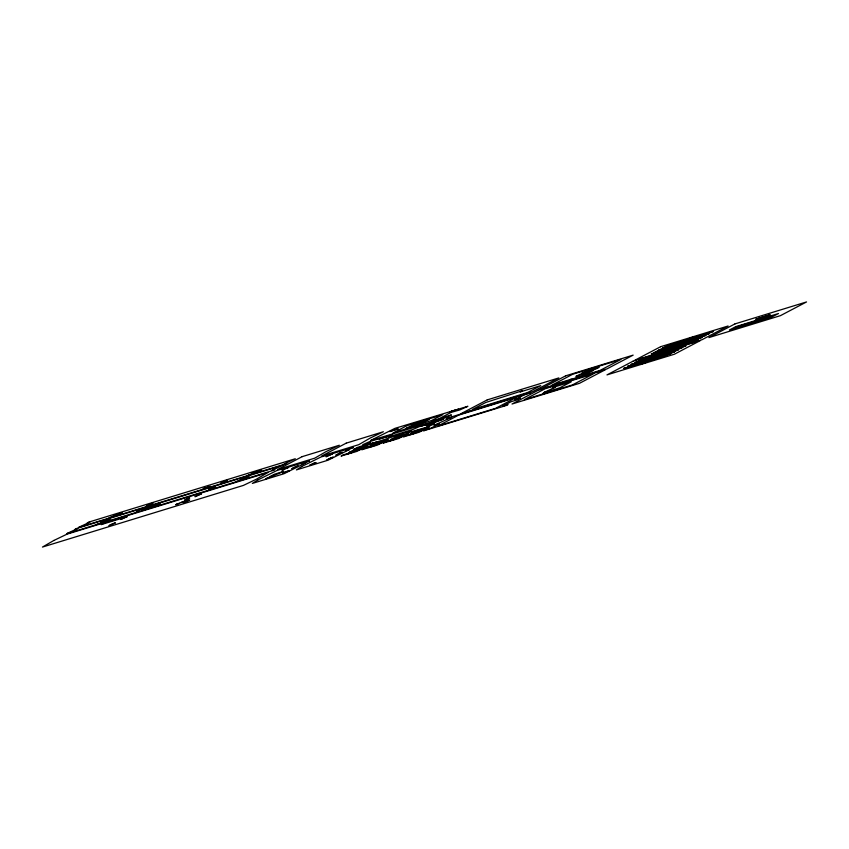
<?xml version="1.0" encoding="UTF-8"?>
<svg xmlns="http://www.w3.org/2000/svg" width="849" height="849" viewBox="0 0 849 849"><rect width="100%" height="100%" fill="white"/><g stroke="black" fill="none" stroke-linecap="round" stroke-linejoin="round"><path stroke-width="1.27" d="M96.892 524.332L105.902 521.392L105.149 521.795M235.884 481.691L244.905 478.762L244.141 479.154M269.802 476.66L274.333 474.283L283.969 471.322L265.546 478.9L272.073 476.066M355.667 449.004L356.421 448.601M752.692 322.355L754.581 321.357M676.812 342.869L678.945 342.03L673.236 343.866L680.495 341.967L674.881 343.813L676.918 342.964M673.034 344.853L675.167 344.015L669.543 345.861L676.717 343.951L671.007 345.787L673.14 344.949M692.126 338.592L694.259 337.743L690.683 338.74M692.232 338.677L690.099 339.526L693.675 338.528M669.245 346.848L671.379 345.999L667.802 346.997M669.352 346.933L667.218 347.782L670.795 346.785M658.58 350.945L660.713 350.096L655.014 351.932L662.273 350.043L656.564 351.879L658.697 351.03M695.225 338.464L697.358 337.626L693.782 338.624M695.331 338.56L693.293 339.409L696.774 338.401M684.559 342.561L686.692 341.723L680.983 343.558L688.242 341.659L682.532 343.495L684.665 342.656M654.802 352.929L656.935 352.091L651.225 353.927L658.484 352.027L652.775 353.863L654.908 353.025M661.689 350.817L663.822 349.979L658.113 351.815L665.372 349.915L659.747 351.762L661.796 350.913M691.436 340.449L693.569 339.611L687.86 341.447L695.119 339.547L689.42 341.383L691.553 340.545M680.781 344.545L682.914 343.707L679.338 344.705M680.887 344.641L678.85 345.49L682.331 344.482M649.209 357.376L651.342 356.527L645.633 358.374L652.892 356.474L647.278 358.32L649.315 357.471M656.086 355.264L658.219 354.426L652.51 356.262L659.769 354.362L654.059 356.198L656.192 355.36M645.42 359.36L647.554 358.522L643.977 359.52M645.537 359.456L643.404 360.294L646.97 359.297M671.4 350.977L673.533 350.138L669.957 351.136M671.506 351.072L669.373 351.911L672.949 350.913M648.519 359.233L650.652 358.395L647.087 359.392M660.734 355.073L662.867 354.235L657.158 356.071L664.417 354.171L658.803 356.018L660.84 355.169M648.636 359.329L646.503 360.167L650.079 359.169M637.864 363.33L639.997 362.491L634.288 364.327L641.547 362.427L635.837 364.263L637.97 363.425M644.741 361.218L646.874 360.379L641.165 362.215L648.424 360.316L642.714 362.152L644.847 361.313M656.956 357.058L659.089 356.219L655.513 357.217M657.062 357.153L654.929 357.991L658.506 357.005M663.833 354.956L665.966 354.107L660.257 355.943L667.516 354.054L661.806 355.89L663.939 355.041M634.076 365.314L636.209 364.476L632.643 365.473M634.192 365.41L632.059 366.248L637.769 364.412L630.51 366.312L634.288 364.582L628.96 366.375L632.526 365.378M640.963 363.213L643.096 362.364L637.387 364.2L644.646 362.311L638.936 364.147L641.069 363.298M690.577 338.645L687.085 339.653L692.614 337.796L688.55 339.579L698.907 337.562L694.843 339.345L700.457 337.499L696.88 338.496M685.239 340.693L681.758 341.701L688.921 339.791L685.345 340.789M667.696 346.901L664.12 347.899L669.458 346.105L665.669 347.835L672.928 345.946L669.15 347.676L674.477 345.883L670.901 346.88M676.133 344.736L672.557 345.734L679.816 343.834L676.239 344.832M679.232 344.609L675.655 345.607L680.983 343.813L677.205 345.543L684.464 343.643L680.675 345.384L686.013 343.58L682.437 344.577M673.894 346.657L670.317 347.655L677.576 345.755L674 346.753M643.871 359.424L640.39 360.432L645.919 358.565L641.844 360.358L652.212 358.331L648.137 360.114L653.762 358.267L650.185 359.265M669.85 351.04L666.369 352.048L671.612 350.244L667.823 351.974L675.082 350.075L671.294 351.815L676.632 350.011L673.055 351.008M638.544 361.472L635.063 362.481L642.226 360.57L638.65 361.568M678.277 348.865L674.7 349.862L681.959 347.963L678.383 348.96M655.407 357.121L651.926 358.129L657.444 356.272L653.38 358.055L663.738 356.039L659.673 357.822L665.287 355.975L661.711 356.973M627.199 367.426L623.622 368.424L630.881 366.524L627.305 367.521M658.612 357.089C670.328 353.46 649.888 360.485 661.604 356.877M180.901 502.608L188.404 499.711L180.901 502.608M203.272 488.599L210.287 486.392L203.272 488.599M347.719 453.78L353.322 452.018L347.719 453.78M357.8 449.004L361.313 447.911L357.8 449.004M368.36 447.455L373.974 445.683L368.36 447.455M378.442 442.679L381.954 441.576L378.442 442.679M389.5 440.907L395.103 439.145L389.5 440.907M411.85 426.304L417.464 424.532L411.85 426.304M399.094 436.344L402.596 435.24L399.094 436.344M417.528 423.322L423.131 421.56L417.528 423.322M410.141 434.582L415.745 432.82L410.141 434.582M419.735 430.008L423.237 428.915L419.735 430.008M522.241 390.773L520.097 391.951L540.739 385.616L527.505 392.578L472.458 409.462L485.692 402.5L522.241 390.773M543.19 393.968L572.47 384.905L593.26 373.974L545.1 388.746L524.3 399.677L543.784 393.703L543.19 393.968M570.793 379.461L600.073 370.397L620.863 359.477L572.704 374.25L551.903 385.17L571.388 379.195L570.793 379.461M581.544 374.388L587.158 372.626L581.544 374.388M587.221 371.416L592.825 369.655L587.221 371.416M627.507 366.365L633.11 364.603L627.507 366.365M631.285 364.38L636.899 362.619L631.285 364.38M632.834 364.317L638.448 362.555L632.834 364.317M638.851 360.401L644.455 358.639L638.851 360.401M638.172 362.268L645.325 360.443L638.172 362.268M658.888 349.873L666.051 348.048L658.888 349.873M662.676 347.888L668.28 346.127L662.676 347.888M648.827 358.172L655.99 356.347L648.827 358.172M644.37 362.024L649.973 360.252L644.37 362.024M666.454 345.904L672.058 344.142L666.454 345.904M661.997 349.756L669.15 347.931L661.997 349.756M645.919 361.961L651.523 360.199L645.919 361.961M668.004 345.84L673.607 344.078L668.004 345.84M649.697 359.976L656.861 358.151L649.697 359.976M655.715 356.06L661.318 354.298L655.715 356.06M665.096 349.629L670.699 347.867L665.096 349.629M659.493 354.075L665.107 352.314L659.493 354.075M661.764 352.876L667.367 351.115L661.764 352.876M666.645 349.565L672.249 347.803L666.645 349.565M652.796 359.849L658.41 358.087L652.796 359.849M661.042 354.012L668.205 352.186L661.042 354.012M676.441 343.665L682.044 341.903L676.441 343.665M680.219 341.68L685.822 339.918L680.219 341.68M677.99 343.612L683.594 341.839L677.99 343.612M664.141 353.884L671.304 352.059L664.141 353.884M673.522 347.453L679.126 345.692L673.522 347.453M679.54 343.548L685.143 341.786L679.54 343.548M663.462 355.752L670.614 353.927L663.462 355.752M667.24 353.768L672.854 351.995L667.24 353.768M673.257 349.852L678.86 348.09L673.257 349.852M684.867 341.5L692.02 339.674L684.867 341.5M689.367 338.38L694.97 336.618L689.367 338.38M668.789 353.704L674.403 351.942L668.789 353.704M672.578 351.719L678.181 349.947L672.578 351.719M684.188 343.357L689.791 341.595L684.188 343.357M685.737 343.293L691.341 341.531L685.737 343.293M693.983 337.456L699.587 335.695L693.983 337.456M680.134 347.74L685.748 345.978L680.134 347.74M687.287 343.229L692.89 341.468L687.287 343.229M695.533 337.403L702.685 335.578L695.533 337.403M691.065 341.245L696.668 339.483L691.065 341.245M692.614 341.181L698.228 339.42L692.614 341.181M700.86 335.355L706.464 333.583L700.86 335.355M698.631 337.276L705.784 335.451L698.631 337.276M696.403 339.197L702.006 337.435L696.403 339.197M702.41 335.291L708.013 333.53L702.41 335.291M703.959 335.228L709.562 333.466L703.959 335.228M707.737 333.243L713.351 331.481L707.737 333.243M755.95 319.192L769.969 314.788L755.95 319.192M640.242 364.189L645.813 362.449L640.242 364.189M667.845 349.682L673.416 347.952L667.845 349.682M53.88 540.452L42.45 547.064L243.376 485.426L256.525 479.123L267.955 472.522L67.029 534.148L53.88 540.452M68.249 532.907L66.54 533.798L272.975 470.484L274.683 469.582L271.924 470.431L283.184 465.114L76.76 528.439L75.052 529.33L77.811 528.481L68.249 532.907M80.347 526.55L78.649 527.441L285.073 464.127L286.782 463.225L284.022 464.074L295.282 458.757L88.858 522.082L87.15 522.973L89.909 522.124L80.347 526.55M101.806 521.742L101.052 522.146L110.062 519.217L101.806 521.742M109.744 517.572L108.99 517.975L118 515.035L109.744 517.572M113.904 515.385L113.15 515.789L122.16 512.849L113.904 515.385M104.427 522.92L101.211 524.608L121.174 518.495L124.379 516.808L104.427 522.92M112.694 523.695L108.916 525.68L115.453 522.846L112.694 523.695M124.421 517.54L120.643 519.524L127.17 516.691L124.421 517.54M140.117 509.294L136.328 511.278L142.865 508.445L140.117 509.294M150.326 503.924L146.537 505.919L153.075 503.086L150.326 503.924M142.579 509.655L141.825 510.047L160.472 504.168L142.579 509.655M177.186 503.956L175.679 504.752L179.956 503.107L177.186 503.956M187.024 498.788L184.753 499.976L189.773 497.949L187.024 498.788M187.013 500.899L183.235 502.884L189.762 500.05L187.013 500.899M198.74 494.744L194.952 496.729L201.489 493.895L198.74 494.744M212.537 487.485L208.758 489.48L215.296 486.647L212.537 487.485M224.635 481.128L220.857 483.123L227.394 480.29L224.635 481.128M240.808 479.112L240.044 479.505L249.065 476.576L240.808 479.112M248.746 474.941L247.993 475.334L257.003 472.405L248.746 474.941M252.906 472.755L252.142 473.148L261.163 470.219L252.906 472.755M257.926 479.897L252.355 483.421L284.012 473.71L305.672 462.928L301.544 464.201L303.433 463.204L309.45 460.943L276.944 470.505L257.926 479.897M302.17 456.645L277.591 469.561L314.746 458.163L326.175 451.562L339.324 445.247L302.17 456.645M285.773 468.266L281.995 470.261L288.522 467.428L285.773 468.266M286.506 471.503L282.717 473.487L289.254 470.654L286.506 471.503M295.579 466.727L291.791 468.722L298.328 465.889L295.579 466.727M301.968 466.388L296.397 469.911L328.054 460.2L349.714 449.429L345.585 450.692L347.474 449.694L353.492 447.434L320.975 456.995L301.968 466.388M346.212 443.146L321.633 456.051L358.787 444.653L370.217 438.052L383.366 431.748L346.212 443.146M313.366 463.405L309.577 465.39L316.115 462.556L313.366 463.405M329.815 454.767L326.027 456.751L332.564 453.918L329.815 454.767M330.537 457.993L326.759 459.978L333.296 457.144L330.537 457.993M339.611 453.228L335.833 455.213L342.37 452.379L339.611 453.228M343.346 454.873L341.075 456.062L356.835 451.403L360.623 449.408L343.346 454.873M357.45 447.465L353.672 449.45L411.192 430.814L406.841 433.096L427.227 427.047L434.518 423.821L426.591 425.88L428.48 424.893L443.592 419.056L421.645 425.625L412.911 429.456L388.142 437.055L392.493 434.773L370.037 441.448L362.746 444.685L370.684 442.616L368.784 443.613L357.45 447.465M374.377 438.572L370.589 440.557L443.496 418.515L451.445 414.938L439.718 418.387L451.063 412.423L459.935 409.865L467.895 406.289L394.997 428.342L374.377 438.572M353.778 449.991L349.236 452.379L363.001 448.155L367.543 445.778L353.778 449.991M390.943 431.027L389.787 431.632L398.213 428.798L390.943 431.027M406.968 425.657L392.981 433.011L431.791 420.446L442.753 414.683L406.968 425.657M363.988 448.537L361.727 449.737L377.476 445.067L381.265 443.082L363.988 448.537M374.42 443.666L369.888 446.043L383.642 441.83L388.184 439.442L374.42 443.666M409.993 426.378L406.215 428.363L419.968 424.139L423.757 422.155L409.993 426.378M415.66 423.396L411.882 425.381L425.646 421.157L429.424 419.173L415.66 423.396M385.128 442L382.857 443.199L398.616 438.53L402.394 436.545L385.128 442M395.061 437.331L390.529 439.718L404.283 435.495L408.825 433.107L395.061 437.331M405.769 435.675L403.498 436.864L419.257 432.194L423.035 430.21L405.769 435.675M415.702 430.995L411.171 433.383L424.935 429.159L429.467 426.782L415.702 430.995M425.455 429.849L423.566 430.836L506.142 405.514L508.031 404.517L502.523 406.204L511.034 401.736L516.542 400.049L520.32 398.064L514.812 399.752L523.324 395.284L530.721 392.599L448.145 417.92L446.256 418.918L451.764 417.23L433.966 425.37L439.474 423.683L430.963 428.161L425.455 429.849M487.273 399.868L461.177 413.58L532.737 391.633L558.833 377.922L487.273 399.868M458.64 415.119L437.84 426.049L495.646 408.316L516.447 397.385L458.64 415.119M538.107 390.317L512.021 404.018L579.453 383.334L605.539 369.633L538.107 390.317M565.71 375.81L539.624 389.521L607.056 368.837L633.152 355.126L565.71 375.81M544.867 392.068L543.349 392.864L559.862 387.802L571.207 381.838L554.694 386.9L552.423 388.099L555.182 387.25L544.867 392.068M579.687 374.462L575.909 376.457L589.673 372.233L593.451 370.249L579.687 374.462M585.364 371.491L581.576 373.475L595.34 369.251L599.118 367.267L585.364 371.491M633.067 361.186L606.971 374.897L674.414 354.213L700.499 340.502L633.067 361.186M660.671 346.689L634.585 360.39L702.017 339.706L728.102 326.005L660.671 346.689M734.99 323.894L708.894 337.594L780.454 315.648L806.55 301.936L734.99 323.894M735.828 326.61L729.397 329.985L772.059 316.9L778.491 313.525L735.828 326.61M738.068 326.43L736.168 327.417L771.094 316.295L738.068 326.43M453.249 410.672L450.15 411.839L458.545 409.26L453.249 410.672M382.188 437.925L379.089 439.092L387.484 436.513L382.188 437.925M371.597 443.486L368.498 444.653L376.892 442.074L371.597 443.486M434.476 420.234L431.377 421.401L439.771 418.822L434.476 420.234M423.471 425.253L420.372 426.431L428.766 423.853L423.471 425.253"/></g></svg>
